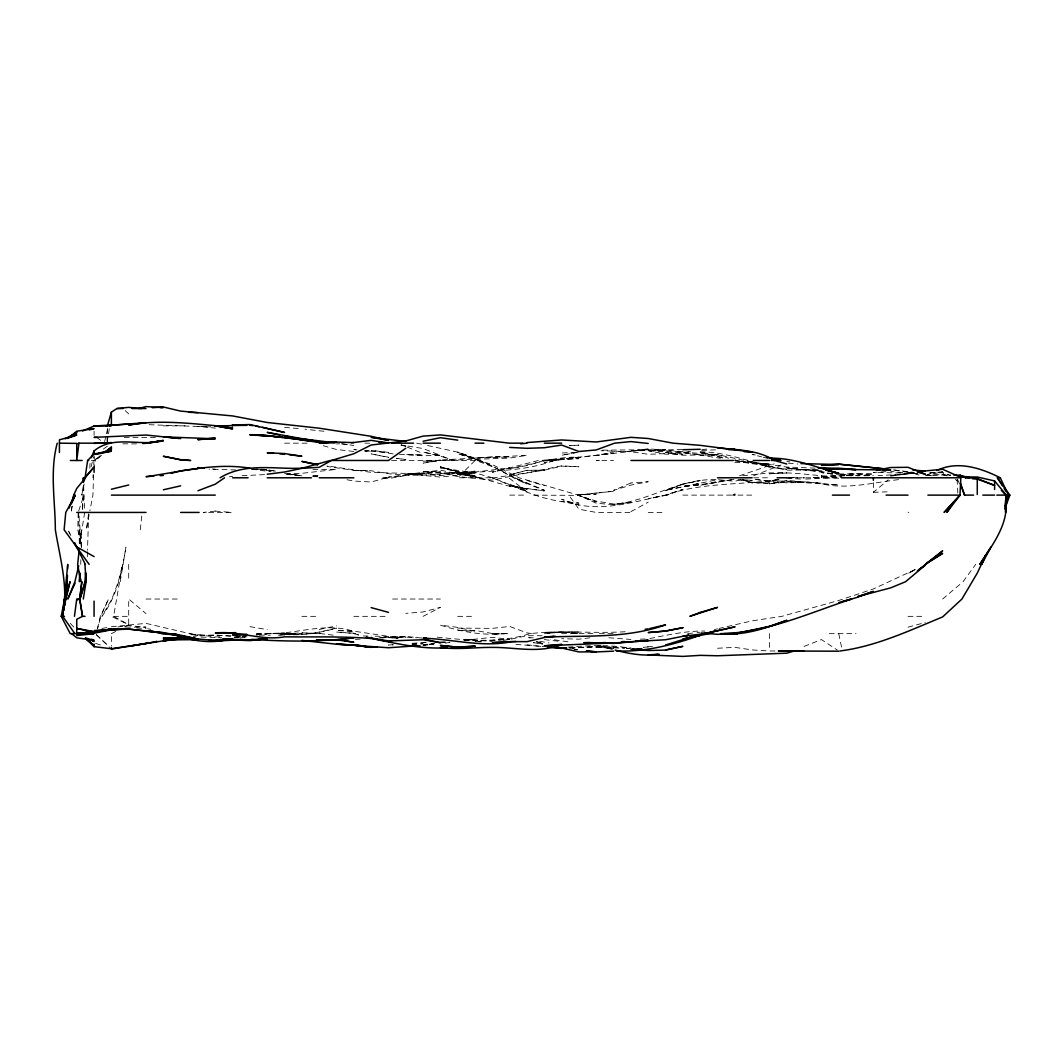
<?xml version="1.0" encoding="UTF-8"?>
<svg xmlns="http://www.w3.org/2000/svg" width="1063" height="1063" viewBox="0 0 1063 1063"><rect width="100%" height="100%" fill="white"/><g stroke="black" fill="none" stroke-linecap="round" stroke-linejoin="round"><path stroke-width="0.75" stroke-dasharray="5 3.75" d="M107.057 441.583L107.19 435.285M107.23 433.717L107.35 427.419M78.184 512.432L77.772 529.746L81.346 547.073L81.28 529.746L79.366 545.492L78.662 512.432L81.585 547.073M80.722 564.387L80.881 559.669M89.823 468.358L90.103 460.478M88.681 514.014L87.485 550.222M92.933 477.792L93.145 474.656M93.757 465.209L94.076 456.426L95.378 460.478L94.288 467.879M93.584 474.988L92.919 495.119L89.877 510.865M140.303 529.746L141.937 514.014M120.239 581.7L125.926 547.073C122.032 571.376 117.103 596.237 101.928 616.341L111.894 599.027L118.325 581.7L122.604 564.387L113.608 616.341L128.703 624.752L128.703 599.027L146.016 613.617M88.535 514.014L86.409 529.746L89.571 512.432M91.112 466.777L93.557 456.917M72.071 506.134L71.115 512.432L72.164 506.134M84.655 512.432L79.433 545.492M107.27 441.583L108.267 435.285M108.519 433.717L109.755 425.851M83.379 485.671L81.731 495.119L84.15 484.09M97.344 628.937L100.321 616.341L108.559 599.027L100.826 616.341L97.477 628.937M104.612 441.583L106.167 435.285M106.552 433.717L108.506 425.851M78.702 510.865L83.937 495.119L82.263 510.865L83.472 485.671M492.382 478.071L544.336 470.191L561.649 466.139L578.963 466.803L561.649 465.82L492.382 480.131L457.741 476.503L440.414 472.889L423.101 471.467L440.414 471.773L405.787 474.523L423.101 473.912L371.146 472.371L327.072 465.886M963.051 581.7L975.714 564.387M475.055 460.478L457.741 477.792L492.541 477.792M942.642 599.027L959.955 584.344M873.374 482.642L873.374 492.315L888.216 479.878M101.53 455.363L95.378 460.478L91.431 460.478M100.254 455.721L94.076 460.478L102.061 455.509M103.39 449.038L107.39 446.168M914.951 569.715L908.001 573.515L915.216 569.715M630.917 511.622L648.231 502.161M423.101 616.341L440.414 607.345L423.101 611.956L405.787 613.351M111.389 633.654L115.721 631.435M124.371 626.971L128.703 624.752L111.389 616.341L128.703 616.341M915.216 569.516L873.374 588.942L838.734 600.475L781.863 616.341L752.139 620.858L719.08 628.432M926.763 474.975L933.978 471.826M753.587 475.772L780.999 464.996M804.093 646.424L821.407 639.567L837.392 650.104M553.796 460.478C523.209 472.464 489.737 469.713 457.741 474.178L509.695 467.853L492.382 472.251L538.516 460.478L578.963 458.671L561.649 459.15L544.336 462.564L561.649 459.07L630.917 451.483L613.603 451.735L596.277 455.628L613.603 453.09L555.192 460.478L561.649 459.15M739.542 475.759L774.183 463.88M386.307 477.792L371.146 482.004L353.833 481.047L346.126 479.572M908.001 627.17L925.328 622.48M714.363 629.681L717.512 628.831M740.752 479.732L734.825 481.273L717.512 479.652L665.558 490.282L700.185 483.479L682.871 486.761L700.185 484.728L682.871 486.15L700.185 484.768L726.959 479.719M778.9 479.612C741.389 485.193 701.965 482.164 665.558 495.119C631.781 502.095 594.868 514.917 561.649 499.238L578.963 505.018L561.649 501.377L578.963 503.091C554.74 502.467 530.915 495.531 509.695 483.931L527.009 491.438L492.382 477.792L475.055 472.902L440.414 467.853L475.055 475.865L440.414 466.989L509.695 486.323L544.336 490.933L509.695 486.097L527.009 488.927L509.695 485.18L492.382 477.792L492.382 479.28M511.263 639.102L527.009 635.687L544.336 635.74M649.812 638.557C667.87 634.97 686.552 630.665 704.915 631.063M319.206 629.482L336.519 625.881M575.814 452.493L561.649 455.27L578.963 452.107L561.649 453.024M125.554 627.077L146.016 627.157L128.703 625.615L116.106 627.13M777.332 479.599L769.466 481.101L753.72 479.068M101.942 628.472L108.24 627.316M731.676 479.732L700.185 485.286L734.825 479.174M279.835 635.169L311.964 633.654L336.519 628.153C319.604 632.804 302.171 635.98 284.565 634.332M689.169 451.709L682.871 452.798L648.231 450.845L682.871 449.25M778.9 479.572L769.466 481.101L786.779 481.047L804.093 482.469L786.779 482.841L769.466 481.632L753.72 479.121M423.101 645.679L434.116 643.886L423.101 644.523M890.688 475.467L914.3 472.557L908.001 473.487L914.3 472.424L892.256 469.766L908.001 471.919M898.554 479.639C873.029 482.522 846.972 489.804 821.407 483.811L838.734 484.941L786.779 481.512L769.466 483.811L752.139 482.257L737.974 479.626M278.267 635.196L284.565 634.199L298.73 634.531L280.433 633.654M467.189 640.418L475.055 639.182L464.039 640.165M503.397 640.418L509.695 639.448M742.692 475.746L769.466 472.889L786.779 472.942L769.466 473.899C793.596 470.338 817.62 477.646 841.883 475.918M630.917 502.188L613.603 504.673L596.277 503.251L578.285 495.119L519.143 477.792L492.382 464.664L457.741 453.649L475.055 458.99L457.741 452.16L426.25 445.198M690.751 451.735L682.871 452.798L700.185 454.831L682.871 452.997L648.231 454.286L630.917 451.735L601.007 450.712M111.389 626.745L146.016 623.37L197.97 635.554L189.4 633.654L215.284 636.95L221.582 636.83M256.223 635.089L267.238 633.668L293.787 633.654M589.978 637.813L578.963 639.182L561.649 638.704M440.414 642.876L449.862 642.132M687.668 633.654L695.494 632.737M697.062 632.565L700.185 632.193M701.766 449.636L708.064 448.905M229.475 476.729L232.611 476.37M648.231 646.915L643.514 647.301L652.961 646.384M464.039 640.378L492.382 637.322L509.695 639.368L492.382 640.351L509.695 639.368M234.179 637.534L245.194 636.392M445.145 643.049L449.862 642.61M567.948 647.141C588.862 645.48 610.189 644.43 630.917 648.35M234.179 637.561L245.194 636.564M382.175 637.76L405.787 636.431L423.101 638.172M213.716 635.063L193.253 636.325M412.085 643.328L426.25 642.238M930.045 472.769L942.642 471.773L926.896 475.267L933.194 475.666M805.674 479.094L841.883 477.061M242.058 475.693L267.238 474.497M437.265 637.162C468.119 640.404 499.676 643.394 529.919 633.654C561.756 630.014 594.151 633.707 626.187 631.688M440.414 642.025L445.145 641.773M235.76 469.966L208.986 469.128M393.19 644.71L388.473 645.042L393.19 644.975M355.414 639.421L360.131 639.102M379.026 637.853L405.787 637.016L371.146 636.073M336.519 443.975L339.602 443.776M840.302 474.723L856.047 473.699L873.374 474.045L840.302 474.377M569.516 445.756L578.963 445.145L569.516 445.61M380.594 637.773L405.787 637.082L416.802 637.773M412.085 644.417L423.101 643.713L412.085 644.138M256.621 633.654L284.565 633.043L273.058 633.654C300.058 632.764 327.125 622.533 353.833 631.356L336.519 630.465L353.833 631.183L397.907 637.734M885.971 471.693L873.374 472.424L908.001 473.141L890.688 471.414M136.569 443.896L120.837 443.803M917.449 473.274L878.091 475.693M717.512 648.244L734.825 647.367L752.139 649.918L768.881 650.981M930.045 475.639L926.896 475.307L950.508 474.842M259.372 635.143L270.387 635.196M333.277 635.169L319.206 633.442L301.879 632.87L285.602 633.654L301.879 633.654M569.516 648.031L596.277 646.583L630.917 647.646M155.464 437.597L122.404 437.531M925.328 475.36L942.642 474.59L947.04 475.706M845.032 475.746L811.694 477.792L838.734 475.081L859.196 475.732L840.302 475.055M846.6 475.679L868.644 475.693M701.766 450.393L717.512 449.782M312.907 469.421L336.519 469.341L301.879 473.327L287.714 473.473M873.374 492.315L890.688 491.731M640.364 639.142L645.082 638.996M577.395 649.692L569.516 647.832L596.277 646.583L624.619 648.523M312.907 476.011L319.206 475.839M569.516 647.832L613.603 647.168L596.277 647.141L613.603 648.603L599.426 645.826M364.848 451.177L371.146 451.018L364.848 450.499M256.223 634.239L267.238 633.973L256.223 634.186M507.822 633.654L492.382 634.04L504.473 633.654C482.761 635.9 461.076 631.595 440.414 625.164L457.741 627.383L475.055 631.302L457.741 630.266L475.055 630.425L493.245 633.654M838.734 474.058L856.047 473.686L871.793 475.639M284.113 633.654L301.879 634.478M734.825 462.538L752.139 462.285L734.825 460.877L752.139 463.827L769.466 463.681L752.139 463.136L769.466 464.744L752.139 462.657L786.779 470.152L804.093 470.032L786.779 468.212L804.093 470.138L819.839 470.045L804.093 469.341L824.556 471.108M715.93 479.679C680.028 478.204 648.922 501.138 613.603 504.407L630.917 502.334L613.603 503.995L596.277 501.125L578.963 495.571L596.277 501.962L578.963 495.385L531.938 495.119M930.045 472.822L942.642 472.703L950.415 475.533M457.741 628.113L492.382 628.366L509.695 626.439L527.009 632.91L532.563 633.654M464.039 639.913L492.382 641.029L475.055 640.497M863.927 475.693L873.374 475.639M312.907 475.865L317.624 475.852M163.343 425.851L184.909 425.851M284.565 443.165L308.177 443.165M364.848 443.165L369.579 443.165M391.622 460.478L476.131 460.478L492.382 466.697M599.492 460.478L596.277 460.478L613.603 460.505M815.108 468.119L786.779 467.042L753.72 462.312M388.473 477.792L381.112 477.792C395.25 480.197 408.763 472.331 423.101 474.271L405.787 473.673L440.414 477.114L475.055 473.354L457.741 474.058L475.055 476.025L457.741 473.859L440.414 470.165L405.787 474.523L423.101 473.022L457.741 473.048L440.414 473.367L475.055 472.118L457.741 472.703L475.055 471.161L440.414 475.613L423.101 473.513L440.414 474.855L405.787 475.334L388.473 477.114L405.787 475.068L388.473 473.713L371.146 470.763L353.833 470.338L327.072 466.471M753.72 477.792L769.466 477.792M788.347 477.792L804.093 477.792M805.674 477.792L841.883 477.792M509.695 495.119L527.009 495.119M682.871 495.119L731.676 495.119M737.974 495.119L752.139 495.119M629.947 512.432L596.277 512.432L578.963 509.217L568.825 495.119M648.231 512.432L665.558 512.432M146.016 599.027L180.657 599.027M392.619 599.027L440.414 599.027M301.879 616.341L319.206 616.341M353.833 616.341L388.473 616.341M457.741 616.341L475.055 616.341M908.001 616.341L925.328 616.341M267.238 633.668L284.565 633.654M320.322 633.654L301.879 632.87M492.382 633.654L509.695 633.654M561.649 633.654L596.277 633.654M599.28 633.654L613.603 633.654M829.26 633.654L856.047 633.654M770.024 650.981L777.638 650.981M602.575 450.167L665.558 449.596L648.231 450.699L665.558 454.167L682.871 454.339L665.558 452.32L682.871 455.216L717.512 454.818L700.185 455.177L720.435 458.273M201.12 637.122L221.582 637.521M363.28 635.98L367.997 636.033M231.03 635.767L188.523 634.638M838.734 478.204L821.407 477.792L821.407 475.666L821.526 477.792M353.833 470.378L371.146 470.763M930.045 472.397L942.642 472.703L950.295 475.533M788.321 477.513L797.609 477.792L786.779 477.327M251.493 469.035L267.238 469.554L275.118 471.228M533.307 637.827L527.009 637.614L530.158 637.973M253.074 469.049L267.238 469.554L260.94 469.062M515.993 644.391L544.336 646.636M212.135 469.049L215.284 469.168M235.76 636.498L245.194 636.857M275.118 470.936L256.223 469.035M786.779 478.31L800.944 479.054M312.907 476.53L317.624 476.795M136.569 627.954L146.016 628.485M608.873 637.76L630.917 639.434M682.871 451.602L648.231 448.759L630.917 451.27C659.685 449.011 688.811 452.559 717.512 455.123L700.185 452.174L723.876 458.246M242.058 636.471L248.343 636.923M479.785 641.746L475.055 641.401L481.353 641.773L475.055 641.321M149.165 424.708L210.567 426.901L197.97 426.329L215.284 428.123M356.982 449.862L353.833 449.609L356.982 449.994M284.565 427.392L298.73 428.588M323.923 431.272L305.028 429.226M926.896 475.281L931.613 475.693M393.19 453.914L371.146 450.327L388.473 452.4L364.848 450.978M399.489 454.472L423.101 455.044L405.787 454.605L423.101 455.775L440.414 455.323L452.692 460.478L440.414 456.04L423.101 452.147L440.414 455.323L423.101 448.546L402.638 445.238M286.133 474.404L300.311 475.666M788.347 463.149L797.795 464.013M216.865 635.076L231.03 636.405M257.791 469.022L275.118 471.666M539.605 641.268L549.053 642.929M353.833 451.456L336.519 449.503L320.774 444.998M544.336 639.594L561.649 641.627M527.009 644.776L542.755 646.636M396.34 458.392L405.787 459.548L396.34 458.286M251.493 469.142L270.387 471.693M734.825 460.213L769.466 466.564L755.288 462.485M832.435 474.018L821.407 472.597L838.734 474.909M287.714 474.085L301.879 475.918L287.714 473.726M700.185 451.775C730.308 451.921 757.361 465.66 786.779 469.195L769.466 467.321L755.288 462.618M341.236 443.789L353.833 445.463M574.246 649.427L577.395 649.838M851.317 475.772L840.302 474.271L854.466 476.211M567.948 641.826L550.621 639.208M832.435 473.553L786.779 467.6L826.137 472.224M342.525 443.856L350.604 444.998M234.179 636.87L240.477 637.787M284.565 473.248L301.879 475.799M786.779 461.422L789.929 461.9M736.898 460.478L734.825 460.053L752.139 462.937M401.057 445.184L405.787 445.942L401.003 445.012M917.449 473.846L908.001 472.291L919.03 475.028M249.925 626.639L267.238 629.628M147.598 628.764L150.747 629.309M752.139 462.046L717.512 454.632L728.527 458.193M287.714 473.806L298.73 475.746M755.288 455.004L752.139 454.406L761.586 456.838M388.473 457.236L371.146 453.861L388.473 457.435M416.656 443.165L423.101 444.44M536.456 641.853L542.755 643.155L536.456 641.707M700.185 452.174L725.471 458.193M742.692 479.825L752.139 482.257L769.466 482.908L752.139 482.987L741.124 479.679M597.858 645.613L613.603 649.666L599.426 645.613M763.168 457.249L767.885 458.472M527.009 480.489L544.336 485.645M908.001 512.18L908.812 512.432M95.643 643.394L103.51 646.012M401.322 444.866L405.787 446.553M407.222 447.138L423.101 453.502M955.345 479.453L957.657 481.101M527.009 491.917L508.752 477.792M96.6 437.278L101.676 441.198M96.388 634.731L107.921 645.414M125.301 410.677L128.703 413.906M96.388 634.757L110.233 647.952M70.304 623.343L74.596 628.007M70.822 535.526L67.859 529.746L70.025 534.078M957.577 479.267L959.358 483.652M838.734 633.654L841.71 647.832M81.346 547.073L79.406 529.746L80.761 545.492M957.072 479.373L957.869 493.538M83.632 485.671L84.588 510.865M87.511 551.79L87.591 558.088M769.466 633.654L769.466 650.981M128.703 564.387L128.703 581.7M111.389 636.617L111.389 646.052M94.076 431.246L94.076 435.325M630.917 482.974L613.603 490.362L630.917 485.113L648.231 481.738L630.917 482.974M578.963 494.508L577.461 495.119L596.277 494.136L578.963 494.508M667.192 495.119L648.231 498.68L665.558 495.119L682.871 489.299L667.192 495.119M682.871 484.077L665.558 490.575L682.871 484.21L700.185 480.569L682.871 484.077M544.336 460.478L527.009 465.554L509.695 468.69C532.749 464.438 555.152 456.306 578.963 457.236L544.336 460.478M527.009 470.284L509.695 474.829L527.009 470.338L544.336 470.191L527.009 470.284M245.194 636.936L240.477 637.973L245.194 636.936M786.779 480.423L769.466 483.811L786.779 482.031L804.093 481.845L821.407 483.187L786.779 480.423M440.414 459.96L423.101 463.136L440.414 460.478L423.101 461.209L509.695 458.06L527.009 455.349L440.414 459.96M908.001 473.766L890.688 476.158L908.001 473.766M434.116 643.673L423.101 645.108L434.116 643.686M596.277 492.926L578.963 495.013L613.603 491.239L596.277 492.926M215.284 511.077L203.259 512.432L231.907 512.432L215.284 511.077M561.649 631.98L544.336 633.654L561.649 632.14L578.963 632.02L544.336 632.312L561.649 632.14L578.963 633.654L561.649 631.98M492.382 456.758L475.055 458.06L509.695 456.957L492.382 456.758M648.231 449.702L630.917 450.672L648.231 449.822M561.649 459.508L544.336 460.252L561.649 459.561M426.25 642.424L423.101 642.517L426.25 642.477M629.336 648.377L626.187 648.43L629.336 648.39M353.833 633.203L336.519 632.033L355.853 633.654L353.833 633.203M752.139 480.41L742.692 479.732L752.139 480.41M397.907 638.305L388.473 637.627L397.907 638.345M479.44 477.792L457.741 473.859L479.44 477.792M542.755 643.939L533.307 642.677L542.755 643.939M527.009 489.365L509.695 485.18L527.009 489.365M947.04 475.799L942.642 474.59L947.093 475.879M358.563 634.97L353.833 633.654L358.563 635.023M457.741 471.72L440.414 466.843L457.741 471.746M478.031 460.478L457.741 452.16C488.342 461.036 514.306 480.37 544.336 490.189L514.93 477.792L527.009 483.917C509.895 477.686 495.637 465.607 478.031 460.478"/><path stroke-width="1.5" d="M964.673 476.995L977.269 476.995L994.596 480.928L1006.342 495.119L1005.545 512.432L1006.183 495.119M83.299 599.027L86.09 581.7L86.13 573.834M79.592 572.253L79.419 581.7L80.283 573.834M67.501 575.402L66.889 584.849M67.62 569.117L67.726 564.387L62.73 616.341L74.875 633.654M64.577 602.176C65.906 577.461 59.262 553.823 55.342 529.746C55.263 500.925 49.602 471.6 57.229 443.165M64.072 610.042L64.285 605.325M85.611 572.253L84.947 581.7L79.964 599.027L85.505 581.7M65.933 599.027L67.235 581.7L65.468 599.027L70.025 581.7L61.946 616.341M79.154 550.222L77.665 564.387L80.775 581.7L80.575 578.551M1004.987 506.134L1005.678 499.836M78.941 443.165L76.749 460.478L76.749 444.108L78.941 443.165L111.389 443.191M74.45 616.341L76.749 599.027L79.738 599.027L82.515 616.341L76.749 619.317L76.749 634.252M95.643 454.406L111.389 451.19L94.076 453.901L87.631 460.478L85.093 477.792L94.076 467.029L94.076 472.41M73.015 499.836L73.719 495.119L76.749 488.449L85.532 477.792L84.748 477.792L84.203 480.941M66.411 587.998L63.66 610.042L64.564 599.027L61.216 616.341L70.238 633.654L94.076 633.216L117.687 628.618M73.214 499.836L74.011 495.119L69.135 508.101M62.73 616.341L63.315 613.192M64.763 605.325L65.348 602.176M76.749 633.84L92.494 631.435M78.715 565.808L74.915 581.7L67.819 599.027L75.074 583.149M1005.04 509.283L1008.375 495.119L1005.266 506.134M107.39 425.851L111.389 412.099L116.97 408.524L128.703 407.368L141.764 408.524M232.212 425.851L232.611 424.655L232.611 425.519L215.284 426.21M1005.08 508.101L1009.85 495.119L997.373 477.792L1000.296 477.792L1007.697 493.67M985.428 555.723L977.269 573.116L961.935 599.027L942.642 616.925C909.397 630.585 875.766 646.477 839.943 650.981M91.232 457.754L94.076 450.925C114.007 434.368 140.529 447.031 163.343 440.64L146.016 443.165L163.343 440.441L150.627 442.62M985.308 555.723L981.694 564.387L990.889 547.073L979.794 564.387C992.271 544.947 1008.814 524.444 1005.93 499.836M71.42 503.769L75.34 495.119L65.76 512.432L64.112 529.746L89.159 564.387M950.295 507.104L946.894 512.432L959.955 495.119L960.846 477.792L841.803 477.792M951.996 504.447L953.71 501.776M84.748 477.792L94.076 467.029M959.955 495.318L944.077 512.432L959.955 495.119L927.879 495.119M105.224 452.28L111.389 447.164L111.389 449.715L108.718 451.363M69.361 437.199L76.749 431.219L94.076 428.588L89.345 429.917M109.755 425.851L111.389 424.536L111.389 412.099M926.564 563.417L942.642 550.886L917.329 570.964M105.197 451.921L111.389 447.164M69.361 437.73L76.749 432.296L67.421 438.142M918.658 569.821L925.328 565.091L905.61 581.7L890.688 587.866L857.615 596.622L873.374 591.4L856.047 597.751L838.734 602.562M405.787 448.267L388.473 460.478L331.377 460.478L319.206 467.321L301.879 468.318L284.565 472.012L267.238 474.231M224.532 477.792L215.284 484.157L197.97 490.747M925.328 564.387L942.642 553.398L927.986 562.367M67.421 438.448L76.749 432.933L65.202 438.833M733.058 495.119L734.825 494.215L734.825 495.119M93.092 633.654L76.749 634.093L94.076 633.216L76.749 633.03M936.862 470.564C957.364 460.239 981.122 468.105 1000.296 477.792M82.529 430.993L94.076 426.011M220.081 477.792C245.42 462.312 274.281 469.461 301.879 468.185M70.982 437.225L76.749 434.966L59.422 439.856L59.422 452.4M693.594 636.006L682.871 640.112L687.15 638.491M665.558 644.989L682.871 639.581M76.749 599.917L79.738 599.027L81.838 581.7L79.712 599.027L82.515 616.341L85.013 616.341M331.377 460.478L353.833 453.742L371.146 445.012L405.787 440.959L423.101 436.109L440.414 434.913L509.283 443.165L522.77 443.165M794.22 650.981L786.779 653.174L717.512 655.765L700.185 655.353L682.871 656.403L648.231 654.914L657.678 654.223M95.643 454.273L111.389 449.715M301.879 468.318L330.394 460.478M843.052 601.379L851.689 599.027C808.956 613.032 766.237 632.963 720.648 633.654C743.489 635.953 765.798 628.406 786.779 620.287L769.466 626.333L734.825 633.654M171.209 473.367L180.657 470.856L197.97 468.544M138.602 408.524L146.016 406.598L163.343 407.541L160.194 407.647M704.277 633.654L734.825 626.878L704.277 633.654L682.871 636.325L688.771 635.143L665.558 639.74L635.634 641.467M111.389 489.219L128.703 484.994M105.822 425.851L111.389 424.536M649.812 628.512L665.558 624.845C626.479 638.797 584.956 635.275 544.336 637.149L553.77 636.272M163.343 489.777L180.657 485.857M168.06 638.238L163.343 638.996L179.076 638.345L111.389 649.055L111.389 647.593M665.558 649.931L682.871 646.344L665.558 650.118L648.231 650.503L630.917 649.241M423.101 441.238L440.414 437.704L457.741 440.148M150.747 642.743L111.389 648.736L94.076 646.676L85.319 637.999M153.896 642.092L157.045 641.454L128.703 646.397M876.523 470.231L890.688 467.521L908.001 467.295L925.328 474.231L917.449 472.105M711.718 633.11L682.871 639.009L700.185 635.289C673.078 644.856 645.48 652.097 616.54 650.981M95.643 631.528L98.793 630.944M101.942 630.372L105.091 629.788M108.24 629.216L111.389 628.632L94.076 632.405L77.094 633.654M227.881 639.394C209.278 644.298 189.958 640.232 172.14 634.106M920.598 471.374L942.642 469.275L959.955 477.035M179.076 638.292L163.343 640.949L180.657 638.863L175.927 639.222M147.451 443.165L142.867 443.563M111.389 442.567L94.076 443.404M515.993 641.481L492.382 642.584L509.695 642.092C480.768 647.301 452.027 639.102 423.101 638.185L426.25 637.959M95.643 631.581L116.106 628.804M351.348 442.806L371.146 440.348L388.473 443.165M922.179 471.52L925.328 471.082L912.732 469.979M645.082 629.296L648.231 628.884M232.611 639.687L215.284 640.723L226.313 639.381M92.494 631.741L76.749 633.654L94.076 632.751L77.931 633.654M555.351 636.272L544.336 637.521L527.009 641.64L509.695 641.627M76.749 635.581L94.076 633.654L89.345 633.787M520.711 443.829L527.009 443.165M416.802 645.786L388.473 647.752L336.519 644.098L353.833 645.015L371.146 647.327L377.445 646.849M527.009 442.58L561.649 439.962L596.277 441.982L630.917 437.331L648.231 438.501L672.972 443.165L700.185 445.331L752.139 452.081L744.273 451.695M659.259 654.237C644.497 656.482 629.495 653.865 615.198 650.104M259.372 639.448L249.925 640.285L260.94 639.394L249.925 640.63L220.014 639.434M197.97 439.617L215.284 438.129L197.97 439.497L215.284 438.78L163.343 436.866L179.076 438.421M215.284 640.816L232.611 639.381M242.058 639.806L215.284 640.989M172.777 639.448L166.492 639.926L196.403 639.647M446.712 647.792C421.24 649.307 395.928 643.58 371.146 638.292L386.892 641.321M153.896 476.131L146.016 476.676C180.418 471.892 214.912 462.418 249.925 468.185M160.194 475.693L163.343 475.467M128.703 424.044L111.389 425.227L146.016 422.675L128.703 425.027C157.324 419.885 186.596 423.021 215.284 425.678L232.611 428.881L215.284 425.851L232.611 427.951L223.164 427.326M838.734 464.159L887.539 469.182L838.734 464.159L821.407 465.355L838.734 464.518L800.944 463.601M621.47 641.733L624.619 641.507M413.653 645.746L405.787 646.264L419.951 645.786M152.315 407.714L163.343 407.009L180.657 411.089L232.611 415.939L267.238 422.489L319.206 428.19L371.146 436.308L388.473 440.374L371.146 437.292L405.787 441.477M635.634 641.255L648.231 640.497L613.603 643.381L583.693 642.637M712.781 631.462L717.512 631.183M96.334 425.851L111.389 425.027M730.161 633.654L717.512 634.319L701.46 632.963M547.485 647.115L566.366 648.191M882.822 470.391L890.688 470.019L851.317 469.527M613.603 651.154L596.277 651.938L586.271 650.981L596.277 651.805L578.963 651.938L552.202 645.866M635.634 640.883L648.231 640.351L613.603 643.088L586.829 642.597M605.724 642.557L596.277 642.902L613.603 642.956L544.336 645.786L561.649 644.324C539.34 653.718 515.542 647.221 492.382 647.407C475.028 647.221 457.715 649.838 440.414 647.473L446.712 647.287M215.284 426.356L224.519 426.077M163.343 632.897L179.089 634.956L128.703 629.11L94.076 630.665L128.703 628.844L111.389 629.522L94.076 632.299L76.749 628.446L92.494 631.276M232.611 424.974L249.925 424.562L284.565 432.442L262.468 427.326M682.871 449.715L700.185 449.29M223.164 638.876L232.611 638.69C211.537 641.972 190.211 638.624 169.695 633.654M180.657 512.432L199.1 512.432M259.372 639.155L267.238 639.009L249.925 639.806L223.164 639.062M232.611 425.519L246.775 425.333M822.988 468.451L856.047 469.62L838.734 468.185L818.258 468.119M972.552 478.602L977.269 478.589L994.596 485.419L977.269 479.068L977.269 494.521M116.97 408.524L123.029 408.524M131.998 408.524L146.016 408.524M111.389 425.851L94.076 425.851L99.59 425.851M221.41 425.851L224.492 425.851M59.422 443.165L76.749 443.377M391.755 443.165L413.6 443.165M423.101 443.165L440.414 443.165M475.055 443.165L483.891 443.165M544.336 443.165L561.649 443.165M70.344 460.478L82.157 460.478M87.631 460.478L88.787 460.478M630.917 460.478L733.337 460.478M753.242 460.478L769.466 460.478M771.273 460.478L774.502 460.478L786.779 464.013M232.611 477.792L248.091 477.792M267.238 477.792L311.446 477.792M319.206 477.792L353.833 477.792M717.512 477.792L752.139 477.792M777.119 477.792L786.686 477.792M803.402 477.792L804.093 477.792M965.775 477.792L969.722 477.792L959.955 475.32L965.775 477.792L959.955 475.227L953.657 474.975M111.389 495.119L215.284 495.119M832.435 495.119L849.51 495.119M886.104 495.119L908.001 495.119M960.527 484.303L964.566 495.119L973.588 495.119M982.797 495.119L994.596 495.119M996.788 495.119L1009.85 495.119M76.749 512.432L146.016 512.432M61.216 616.341L64.498 616.341M838.734 651.207L778.355 650.981L803.827 650.981M186.955 638.066L163.343 637.906L177.508 638.212M637.215 648.962L641.932 649.015M972.552 478.523L977.269 478.589L959.955 476.397L969.722 477.792M388.473 641.627L391.622 641.68M97.211 437.425L94.076 437.358L146.016 435.033L180.657 438.581M379.026 442.367L388.473 442.673M353.833 442.607L336.519 442.062L319.206 443.165L336.519 442.314C307.459 442.793 279.011 434.833 249.925 434.687L267.238 436.189M360.131 645.347L336.519 644.231L301.879 640.404M188.523 412.271L197.97 412.67M585.261 642.61L596.277 643.075L588.41 642.57M251.493 639.394C285.588 641.547 319.91 642.145 353.833 637.773L336.519 639.926L316.056 640.271L336.519 639.833L353.833 642.238L344.385 640.59M822.988 468.544L838.734 469.301M509.695 447.417L527.009 448.32L544.336 447.736L561.649 445.052L578.963 451.483L596.277 449.941L614.587 443.165L630.917 441.597L648.231 443.47M177.508 634.784L163.343 634.04L150.773 630.718M267.238 435.684L249.925 434.74L267.238 435.71L301.879 439.683L284.565 435.843L301.879 440.016L319.206 442.434M632.485 648.975L641.932 649.573M208.986 640.511L213.716 640.869M273.536 436.68L282.984 437.425M273.536 453.303L267.238 452.785L284.565 453.556L301.879 456.226L289.282 454.765M279.835 453.835L284.565 454.22M146.016 631.223L163.343 632.671L128.703 629.11M204.269 468.198L197.97 467.64L202.701 468.278M717.512 447.815C736.699 449.981 757.76 449.676 774.502 460.478M547.485 646.968L561.649 648.417M334.938 442.793L301.879 438.793L309.758 440.786M249.925 425.28L252.967 425.652M235.734 632.658L215.284 633.043C238.63 630.346 261.126 641.122 284.565 636.817C313.412 637.175 342.352 636.206 371.146 638.491L366.429 637.162M563.217 647.938L566.366 648.364M638.783 648.908L641.932 649.334M174.332 634.093L177.494 634.518M832.435 472.264L838.734 473.181L826.137 470.072M168.645 634.119L179.155 635.754M169.841 633.654L197.97 639.022L180.657 635.182M338.087 639.488L341.236 640.046M294.013 437.863L319.206 441.73L267.238 432.389L279.835 435.152M256.09 426.143L259.279 426.741M766.317 457.143L780.946 460.478L769.466 458.166C793.397 457.648 815.959 467.215 838.734 473.42L826.137 470.138M317.624 464.478L301.879 461.422L317.624 464.956M424.682 639.262L440.414 642.73L423.101 639.753L388.473 640.923L366.429 637.308M172.14 633.986L179.235 635.647M309.758 440.72L301.879 438.687L308.031 440.667M371.146 607.611L388.473 612.354M91.179 639.169L94.076 640.271L76.749 637.813L71.62 633.654M86.847 638.238L94.076 641.521L90.036 639.381M76.749 546.874L94.076 556.6M85.425 638.65L94.076 645.64L85.718 638.013M1001.359 490.402L1005.877 495.119M997.373 477.792L1002.449 485.791M1004.136 488.462L1005.837 491.119M74.53 542.741L85.346 564.387M74.37 542.741L76.536 547.073M960.474 483.24L964.566 495.119M84.934 564.387L86.09 581.7M83.445 480.941L83.313 477.792L83.406 482.522M994.596 480.928L994.596 489.512M873.374 477.792L873.374 480.33M94.076 450.925L94.076 454.738M94.076 601.113L94.076 616.341M94.076 644.138L94.076 646.676M64.591 599.027L64.498 602.176L64.564 599.027M700.185 612.421L689.874 616.341L717.512 607.385L700.185 612.421M682.871 627.688L665.558 631.09L648.231 632.565L665.558 631.023L682.871 627.688M737.403 633.654L723.85 633.654L737.403 633.654M475.055 646.131L457.741 647.34L440.414 645.414L457.741 647.115L475.055 646.131M246.775 634.412L232.611 634.917L246.775 634.491M566.366 647.912L561.649 648.045L566.366 647.912M734.825 449.37L728.527 449.516L734.825 449.37M190.516 460.478L180.657 459.894L163.343 456.266L180.657 459.654L190.516 460.478M371.146 647.327L353.833 645.108L371.146 647.327"/></g></svg>
